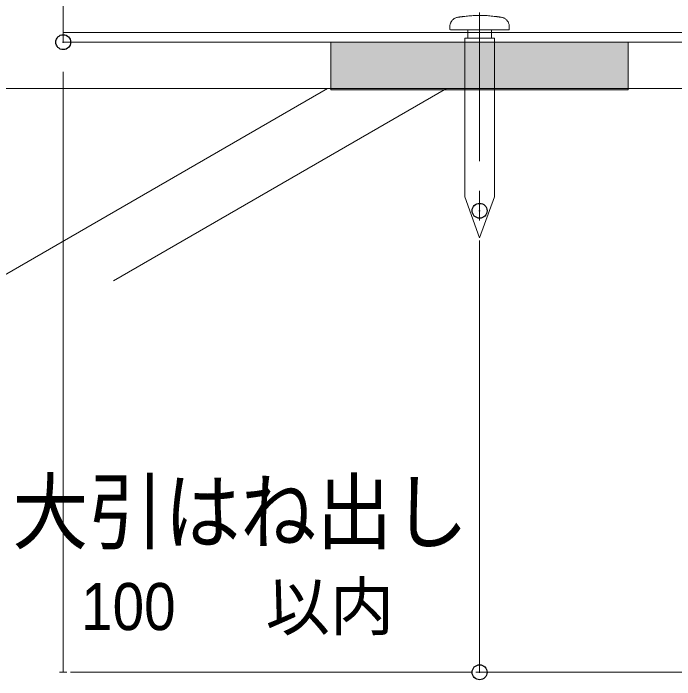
# Model space of a CAD drawing. Units: millimetres, scale not verified. Extents: x -4750 to 4750, y -3000 to 3000.
# Drawn here: x 3541.1 to 3652.3, y -1464.2 to -1352.1 of the extents above; entities that cross this region are included whole.
import ezdxf
from ezdxf.enums import TextEntityAlignment as Align

# ---------------------------------------------------------------- set-up
doc = ezdxf.new("R2010")
doc.units = ezdxf.units.MM
doc.header["$LTSCALE"] = 5
doc.header["$PDMODE"] = 32
doc.header["$PDSIZE"] = 2.5
doc.linetypes.add('CHAIN1', pattern=[8, 5, -1, 1, -1])
for name, color, linetype, lineweight in [('0-1_束', 7, 'Continuous', 9), ('0-3_一般', 7, 'Continuous', 9), ('0-4_0', 7, 'Continuous', 9), ('0-7_寸法', 7, 'Continuous', 9), ('0-8_ビス', 7, 'Continuous', 9)]:
    doc.layers.add(name, color=color, linetype=linetype, lineweight=lineweight)
doc.layers.add('0-9_Defpoints', color=7, linetype='Continuous')
doc.styles.add('Osaka', font='')
doc.styles.add('ＭＳ ゴシック', font='')
doc.styles.get('Osaka').set_extended_font_data('Osaka')
doc.styles.get('ＭＳ ゴシック').set_extended_font_data('MS Gothic')

# ---------------------------------------------------------------- blocks, each defined once
blk = doc.blocks.new('グループ-8-1')
at = {"layer": '0-4_0'}
for p, q in [((100389.9, -45685.6), (100389.9, -45285.6)), ((100389.9, -45653.6), (104419.2, -45653.6)), ((100389.9, -45685.6), (104419.2, -45685.6))]:
    blk.add_line(p, q, dxfattribs=at)
blk = doc.blocks.new('_DOT')
at = {"layer": '0-4_0'}
for p, q in [((-10, 0), (-20, 0)), ((-5, 0), (5, 0))]:
    blk.add_line(p, q, dxfattribs=at)
blk = doc.blocks.new('グループ-85-1')
at = {"layer": '0-3_一般'}
for p, q in [((-40, 298), (-40, 326)), ((40, 326), (40, 298))]:
    blk.add_line(p, q, dxfattribs=at)
for points in [[(-17.1, 373.6), (-21.8, 373.4), (-26.5, 373.1), (-31.2, 372.8), (-35.9, 372.4), (-40.6, 371.9), (-45.3, 371.4), (-50, 370.8), (-51, 370.7), (-52.1, 370.5), (-53.1, 370.4), (-54.2, 370.3), (-55.2, 370.1), (-56.2, 370), (-57.3, 369.9), (-58.3, 369.7), (-59.3, 369.6), (-60.4, 369.5), (-61.4, 369.3), (-62.5, 369.2), (-63.5, 369.1), (-64.5, 368.9), (-65.6, 368.8), (-66.6, 368.7), (-67.7, 368.5), (-68.7, 368.4), (-69.7, 368.3), (-70.8, 368.1), (-71.8, 368), (-73.6, 367.7), (-75.6, 367.3), (-77.6, 366.8), (-79.6, 366.1), (-81.6, 365.2), (-83.5, 364.2), (-85.4, 363.1), (-87.3, 361.8), (-89, 360.4), (-90.7, 358.8), (-92.2, 357.2)], [(79.1, 366.3), (77.1, 366.9), (75.1, 367.4), (73.1, 367.8), (71.5, 368), (70.5, 368.2), (69.5, 368.3), (68.4, 368.4), (67.4, 368.6), (66.4, 368.7), (65.3, 368.8), (64.3, 369), (63.2, 369.1), (62.2, 369.2), (61.2, 369.4), (60.1, 369.5), (59.1, 369.6), (58, 369.8), (57, 369.9), (56, 370), (54.9, 370.2), (53.9, 370.3), (52.9, 370.4), (51.8, 370.6), (50.8, 370.7), (48.8, 370.9), (44.1, 371.5), (39.4, 372), (34.7, 372.5), (30, 372.8), (25.3, 373.2), (20.6, 373.5), (15.9, 373.7), (11.2, 373.8), (6.5, 373.9), (1.8, 374), (-2.9, 374), (-7.6, 373.9), (-12.4, 373.8), (-17.1, 373.6)], [(100, 326), (100, 326.5), (100, 327), (100, 327.4), (100, 327.9), (100, 328.4), (100, 328.9), (100, 329.4), (100, 329.9), (100, 330.3), (100, 330.8), (100, 331.3), (100, 331.8), (100, 332.3), (100, 332.7), (100, 333.2), (100, 333.7), (100, 334.2), (100, 334.7), (100, 335.2), (100, 335.6), (100, 336.1), (100, 337.7), (99.8, 339.8), (99.5, 341.8), (99.1, 343.9), (98.5, 346), (97.7, 348.1), (96.8, 350.1), (95.8, 352.1), (94.6, 354), (93.3, 355.8), (91.8, 357.6), (90.3, 359.2), (88.6, 360.7), (86.8, 362.1), (84.9, 363.4), (83, 364.5), (81.1, 365.4), (79.1, 366.3)], [(-92.2, 357.2), (-93.6, 355.4), (-94.9, 353.5), (-96.1, 351.6), (-97.1, 349.6), (-97.9, 347.6), (-98.6, 345.5), (-99.2, 343.4), (-99.6, 341.3), (-99.9, 339.3), (-100, 337.2), (-100, 336), (-100, 335.5), (-100, 335), (-100, 334.5), (-100, 334.1), (-100, 333.6), (-100, 333.1), (-100, 332.6), (-100, 332.1), (-100, 331.7), (-100, 331.2), (-100, 330.7), (-100, 330.2), (-100, 329.7), (-100, 329.3), (-100, 328.8), (-100, 328.3), (-100, 327.8), (-100, 327.3), (-100, 326.8), (-100, 326.4), (-97.6, 326), (-88.2, 326), (-78.8, 326), (-69.4, 326), (-60, 326), (-50.6, 326), (-41.2, 326), (-31.8, 326)], [(-31.8, 326), (-22.4, 326), (-12.9, 326), (-3.5, 326), (5.9, 326), (15.3, 326), (24.7, 326), (34.1, 326), (43.5, 326), (52.9, 326), (62.4, 326), (71.8, 326), (81.2, 326), (90.6, 326), (100, 326), (100, 326)]]:
    blk.add_lwpolyline(points, dxfattribs=at)
blk.add_lwpolyline([(50, 298), (50, -236), (0, -374), (-50, -236), (-50, 298)], close=True, dxfattribs=at)
blk = doc.blocks.new('シンボル-22')
at = {"layer": '0-3_一般'}
blk.add_blockref('グループ-85-1', (0, 0), dxfattribs=at)

msp = doc.modelspace()

# ---------------------------------------------------------------- linework, layer by layer
at = {"layer": '0-1_束'}
msp.add_lwpolyline([(3594.495, -1356.966), (3644.495, -1356.966), (3644.495, -1364.966), (3594.495, -1364.966)], close=True, dxfattribs=at)
at = {"layer": '0-1_束', "color": 254}
msp.add_solid([(3594.495, -1364.966), (3594.495, -1356.966), (3644.495, -1364.966), (3644.495, -1356.966)], dxfattribs=at)
at = {"layer": '0-3_一般', "linetype": 'CHAIN1'}
msp.add_line((3619.495, -1271.966), (3619.495, -1413.912), dxfattribs=at)
at = {"layer": '0-3_一般', "color": 134}
for p, q in [((3593.943, -1364.766), (3537.931, -1397.105)), ((3613.943, -1364.766), (3557.931, -1397.105))]:
    msp.add_line(p, q, dxfattribs=at)
at = {"layer": '0-3_一般'}
msp.add_line((3791.381, -1364.766), (3539.495, -1364.766), dxfattribs=at)
at = {"layer": '0-7_寸法'}
for p, q in [((3549.495, -1361.966), (3549.495, -1462.933)), ((3619.495, -1390.322), (3619.495, -1462.933)), ((3551.998, -1462.933), (3616.991, -1462.933)), ((3619.495, -1462.933), (3766.877, -1462.933))]:
    msp.add_line(p, q, dxfattribs=at)
at = {"layer": '0-9_Defpoints'}
for p in [(3549.495, -1356.966), (3619.495, -1385.322), (3619.495, -1462.933)]:
    msp.add_point(p, dxfattribs=at)

# ---------------------------------------------------------------- block references
at = {"layer": '0-4_0', "xscale": 0.05, "yscale": 0.05}
msp.add_blockref('グループ-8-1', (-1470, 927.316), dxfattribs=at)
at = {"layer": '0-7_寸法', "xscale": 0.1251862, "yscale": 0.1251862, "rotation": 180}
msp.add_blockref('_DOT', (3549.495, -1462.933), dxfattribs=at)
at = {"layer": '0-7_寸法', "xscale": 0.1251862, "yscale": 0.1251862}
msp.add_blockref('_DOT', (3619.495, -1462.933), dxfattribs=at)
at = {"layer": '0-8_ビス', "xscale": 0.05, "yscale": 0.05}
msp.add_blockref('シンボル-22', (3619.495, -1371.167), dxfattribs=at)

# ---------------------------------------------------------------- texts
at = {"layer": '0-7_寸法', "width": 0.9}
for s, height, style, p in [('大引はね出し', 10.41, 'ＭＳ ゴシック', (3540.929, -1444.274)), ('100', 7.918, 'Osaka', (3552.499, -1458.221))]:
    msp.add_text(s, height=height, dxfattribs=dict(at, style=style)).set_placement(p, align=Align.BOTTOM_LEFT)
at = {"layer": '0-7_寸法', "style": 'Osaka'}
msp.add_text('以内', height=7.918, dxfattribs=at).set_placement((3583.525, -1458.221), align=Align.BOTTOM_LEFT)

doc.saveas('drawing.dxf')
